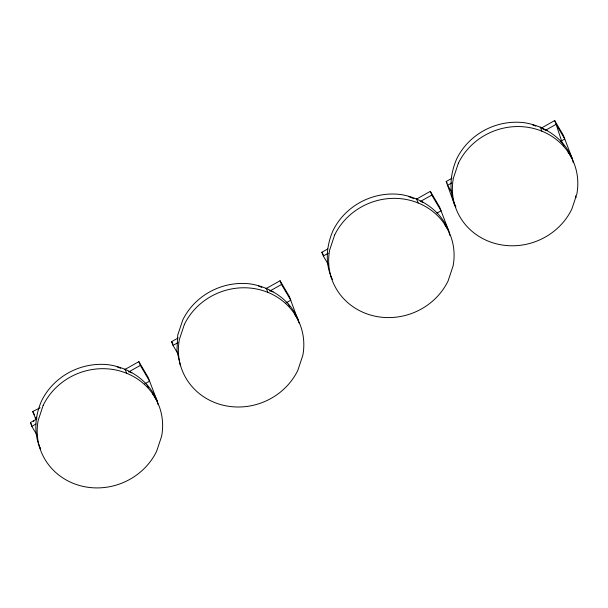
<?xml version="1.0" encoding="UTF-8"?>
<svg xmlns="http://www.w3.org/2000/svg" width="608" height="608" viewBox="0 0 608 608"><rect width="100%" height="100%" fill="white"/><g stroke="black" fill="none" stroke-linecap="round" stroke-linejoin="round"><path stroke-width="0.91" d="M455.726 206.887L454.404 204.501L446.204 181.503L451.995 178.25M541.432 128.014L554.686 120.574L563.342 135.257L572.47 159.167L573.291 162.708M328.396 264.662L323.296 256.006L321.86 252.259L327.659 248.999M416.267 199.234L430.342 191.33L439.622 207.062L448.75 230.972L449.776 235.395M451.774 182.932L447.632 185.258L451.964 192.599M545.353 130.37L556.115 124.328L554.686 120.574M323.296 256.006L328.267 253.217M420.181 201.59L431.779 195.077L430.342 191.33M178.592 354.859L173.029 345.42L171.593 341.673L178.22 337.949M266 288.648L280.075 280.744L289.355 296.476L299.09 323.038M36.936 434.986L31.829 426.33L30.4 422.583L37.027 418.859M124.8 369.558L138.882 361.654L148.154 377.386L157.29 401.288L158.103 404.829M173.029 345.42L177.992 342.631M269.914 291.004L281.504 284.491L280.075 280.744M31.829 426.33L35.971 424.004M128.721 371.914L140.311 365.4L138.882 361.654M560.637 141.337L564.771 139.012L556.115 124.328L562.21 142.895L564.163 145.996M436.916 213.134L441.051 210.809L431.779 195.077M285.813 303.02L290.784 300.223L281.504 284.491M144.62 383.922L149.591 381.132L140.311 365.4M36.047 419.642L32.733 411.51L40.166 407.816M35.218 418.015L36.868 417.194M570.03 155.291L572.47 159.167C564.566 139.148 545.399 126.076 524.605 122.748A63.232 59.075 -20.9 0 0 456.714 158.87C450.14 173.873 448.453 191.885 455.84 206.842M444.843 224.77L448.75 230.972C440.846 210.953 421.678 197.874 400.885 194.545A63.232 59.075 -20.9 0 0 332.994 230.675C326.268 245.959 324.763 264.305 332.447 279.482M294.576 314.184L298.482 320.386C290.571 300.367 271.411 287.288 250.61 283.959A63.232 59.075 -20.9 0 0 182.719 320.089L177.726 335.114L176.943 350.679L180.416 365.72M154.842 397.419L157.29 401.288C149.378 381.277 130.218 368.197 109.417 364.868A63.232 59.075 -20.9 0 0 41.526 400.999C34.876 416.047 33.432 433.899 40.546 449.008M532.395 124.777L535.853 126.175M542.762 128.972L547.078 130.72M408.675 196.582L413.858 198.679M420.766 201.476L423.358 202.525M258.408 285.996L261.866 287.394M269.633 290.54L273.091 291.939M117.215 366.905L120.673 368.304M128.44 371.45L131.898 372.848M33.683 420.956L33.744 421.473M568.077 152.19L569.05 153.74M288.222 304.114L289.689 306.44M147.03 385.024L148.496 387.342M152.889 394.318L153.87 395.869M330.684 276.306L331.641 277.864M39.224 446.629L40.66 448.97M446.204 181.503L447.161 183.137M321.86 252.259L323.251 254.615M171.593 341.673L172.984 344.029M30.4 422.583L31.327 424.156M32.733 411.51L34.398 414.755M575.373 195.898L576.034 197.63M540.238 126.928L541.85 131.153M416.518 198.732L418.129 202.95M266.251 288.146L267.862 292.364M125.058 369.048L126.669 373.274M43.183 405.331L38.19 420.356A63.232 59.075 -20.9 0 0 80.788 485.845A63.232 59.075 -20.9 0 0 156.636 451.258L161.629 436.232A63.232 59.075 -20.9 0 0 119.031 370.751A63.232 59.075 -20.9 0 0 43.183 405.331M184.376 324.421L179.383 339.446A63.232 59.075 -20.9 0 0 221.981 404.936A63.232 59.075 -20.9 0 0 297.829 370.348L302.822 355.33A63.232 59.075 -20.9 0 0 260.232 289.841A63.232 59.075 -20.9 0 0 184.376 324.421M334.643 235.007L329.658 250.032A63.232 59.075 -20.9 0 0 372.248 315.522A63.232 59.075 -20.9 0 0 448.104 280.934L453.097 265.916A63.232 59.075 -20.9 0 0 410.499 200.427A63.232 59.075 -20.9 0 0 334.643 235.007M458.364 163.21L453.378 178.228A63.232 59.075 -20.9 0 0 495.968 243.717A63.232 59.075 -20.9 0 0 571.824 209.129L576.817 194.112A63.232 59.075 -20.9 0 0 534.219 128.622A63.232 59.075 -20.9 0 0 458.364 163.21"/></g></svg>
